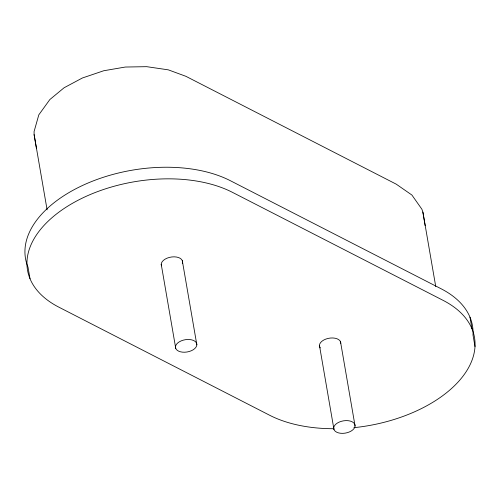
<?xml version="1.0" encoding="UTF-8"?>
<svg xmlns="http://www.w3.org/2000/svg" width="500" height="500" viewBox="0 0 500 500"><rect width="100%" height="100%" fill="white"/><g stroke="black" fill="none" stroke-linecap="round" stroke-linejoin="round"><path stroke-width="0.75" d="M435.744 286.562L422.881 212.094L421.881 209.213L411.906 195.037L396.256 184.175L185.881 76.306L168.325 69.85L146.7 66.675L125.319 67.038L103.75 70.744L82.375 77.994L64.119 87.744L49.856 99.544L38.806 114.856L34.081 131.55L34.106 134.6L36.394 148.081M469.988 317.231L471.994 328.825M475 346.562L473 334.969A119.862 68.919 -9.8 0 0 441.075 288.75L230.331 180.694A119.862 68.919 -9.8 0 0 87.769 183.131A119.862 68.919 -9.8 0 0 28.006 267.131L30.013 278.725M340.519 341.731L355.062 425.969A10.788 6.2 -9.8 0 1 338.738 432.944A10.788 6.2 -9.8 0 1 339.363 422.025A10.788 6.2 -9.8 0 1 355.062 425.969M319.438 345.35L333.981 429.588M182.294 260.606L196.844 344.837A10.788 6.2 -9.8 0 1 180.512 351.812A10.788 6.2 -9.8 0 1 181.137 340.9A10.788 6.2 -9.8 0 1 196.844 344.837M161.213 264.225L175.756 348.462M34.106 134.6L47.106 209.838M422.881 212.094L425.163 225.575M353.881 427.675A119.862 68.919 -9.8 0 0 464.75 373.775A119.862 68.919 -9.8 0 0 443.081 300.35L232.331 192.288A119.862 68.919 -9.8 0 0 64.569 208.188A119.862 68.919 -9.8 0 0 58.925 307.2L269.669 415.262A119.862 68.919 -9.8 0 0 333.856 428.719M320.288 347.919A10.788 6.2 -9.8 0 1 328.15 338.406A10.788 6.2 -9.8 0 1 340.788 343.325M161.488 265.819A10.788 6.2 -9.8 0 1 171.788 256.962A10.788 6.2 -9.8 0 1 182.344 263.312"/></g></svg>
